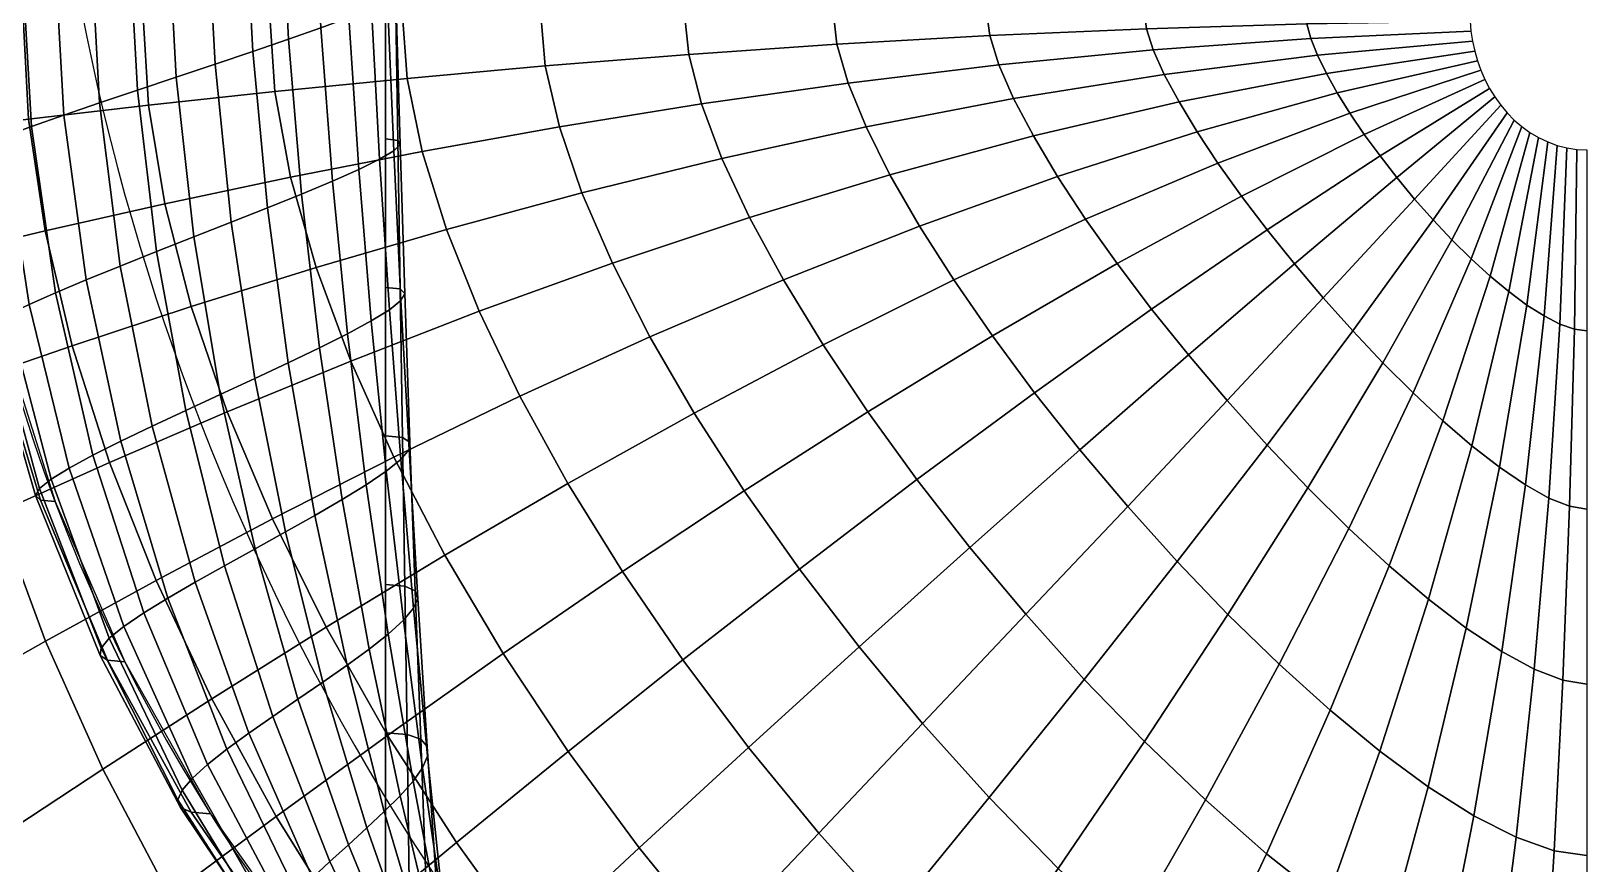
# Model space of a CAD drawing. Extents: x -0.04 to 0.34, y -0.083 to 0.58.
# Drawn here: x 0.024 to 0.1502, y 0.0729 to 0.1404 of the extents above; entities that cross this region are included whole.
import ezdxf

# ---------------------------------------------------------------- set-up
doc = ezdxf.new("R2010")
doc.units = 0
doc.header["$MEASUREMENT"] = 0
doc.layers.get('0').update_dxf_attribs({"linetype": 'CONTINUOUS'})

msp = doc.modelspace()

# ---------------------------------------------------------------- linework, layer by layer
at = {"extrusion": (-1, -1.08138606294658e-16, 2.740087605879075e-15)}
msp.add_line((0.05274984718788472, 0.02333333333333498, 0.0233333333333352), (0.05274984718788472, 0.4974698626853622, 0.0233333333333352), dxfattribs=at)
at = {"extrusion": (1, 0, 0)}
msp.add_line((0.05274984718788561, 0.2641114562396663, 0.0233333333333352), (0.05274984718788647, 0.02333333333333498, 0.02333333333334131), dxfattribs=at)
at = {"elevation": 0.2056398495302182}
msp.add_lwpolyline([(0.0527498471878855, 0.2641114562396664, 0.1344517638621859), (0.01765714940232177, 0.1610867501209285, 0.3265378993984606), (0.102749847187885, 0.02333333333333915)], format="xyb", dxfattribs=at)
msp.add_arc((0.2191896511092644, 0.1793837519238337, 0.2056398495302182), 0.1947048049728559, 148.7411265591299, 233.2708836145646)

# ---------------------------------------------------------------- meshes
mesh = msp.add_polymesh((9, 9))
for k, corner in enumerate([(0.02902810031222083, 0.1613875471292929, 0.1327172430514659), (0.02882465572682399, 0.1479739117342118, 0.1327172430514659), (0.02956367241796803, 0.1346063121814794, 0.1327172430514661), (0.03123896449597113, 0.1213820291934313, 0.1327172430514661), (0.0338343698939586, 0.1083968164294641, 0.1327172430514663), (0.03732396093612492, 0.09574388021412994, 0.1327172430514663), (0.04167235896025834, 0.08351288640752719, 0.1327172430514665), (0.04683514964217017, 0.07178900499995589, 0.1327172430514665), (0.05275939459667564, 0.06065200261084858, 0.1327172430514668), (0.03202331321136045, 0.1621124350014833, 0.1236019172416219), (0.0319081466983098, 0.1488541991705152, 0.1236019172416221), (0.03263024232830214, 0.1356367952845933, 0.1236019172416221), (0.03418277665983344, 0.1225465074411904, 0.1236019172416223), (0.03655007778250829, 0.1096682652942235, 0.1236019172416224), (0.03970781208263961, 0.09708473911381027, 0.1236019172416226), (0.04362326330080425, 0.0848754589201538, 0.1236019172416228), (0.04825570090794749, 0.07311596707733592, 0.1236019172416228), (0.05355683387492595, 0.06187701337628054, 0.123601917241623), (0.03509788200604559, 0.1628521669939232, 0.1144865914317779), (0.03507655130743693, 0.149752512970702, 0.114486591431778), (0.03578520616171475, 0.1366883804307745, 0.1144865914317781), (0.03721629572807517, 0.1237348316598934, 0.1144865914317784), (0.03935457149812724, 0.1109657506545069, 0.1144865914317786), (0.04217724977140373, 0.09845305587491754, 0.1144865914317787), (0.04565425441965483, 0.08626593394157145, 0.1144865914317788), (0.04974853735322879, 0.07447010243957697, 0.1144865914317789), (0.05441647327491514, 0.06312710968639718, 0.1144865914317791), (0.03817245080073073, 0.1635918989863633, 0.1053712656219339), (0.03824495591656407, 0.1506508267708888, 0.1053712656219341), (0.03894016999512735, 0.1377399655769556, 0.1053712656219343), (0.0402498147963169, 0.1249231558785964, 0.1053712656219344), (0.04215906521374621, 0.1122632360147904, 0.1053712656219346), (0.04464668746016785, 0.09982137263602481, 0.1053712656219347), (0.04768524553850542, 0.08765640896298921, 0.1053712656219351), (0.05124137379851008, 0.07582423780181802, 0.1053712656219352), (0.05527611267490434, 0.06437720599651375, 0.1053712656219353), (0.04116766369987035, 0.1643167868585537, 0.09625593981208996), (0.04132844688804987, 0.1515311142071921, 0.09625593981209019), (0.04200673990546147, 0.1387704486800695, 0.09625593981209041), (0.04319362696017923, 0.1260876341263555, 0.09625593981209063), (0.0448747731022959, 0.1135346848795498, 0.09625593981209085), (0.04703053860668256, 0.1011622315357051, 0.09625593981209096), (0.04963614987905135, 0.08901898147561582, 0.09625593981209118), (0.05266192506428742, 0.07715119987919794, 0.0962559398120914), (0.05607355195315464, 0.06560221676194572, 0.09625593981209163), (0.04400416480791894, 0.1650119864902447, 0.08714061400224599), (0.04424211058425298, 0.1523753489157289, 0.08714061400224621), (0.04489652196963854, 0.139758727697049, 0.08714061400224643), (0.04595802531528267, 0.1272044204322269, 0.08714061400224654), (0.04741290933670703, 0.114754060753261, 0.08714061400224687), (0.04924321666869835, 0.1024481747125317, 0.0871406140022471), (0.05142688066298788, 0.09032574897066048, 0.08714061400224732), (0.05393790597105681, 0.07842381538685594, 0.08714061400224754), (0.0567465909879271, 0.06677705643800852, 0.08714061400224776), (0.04660259822933095, 0.1656626537611869, 0.07802528819240201), (0.04690103336753203, 0.1531655045326156, 0.07802528819240223), (0.04752112226458008, 0.140683700584827, 0.07802528819240245), (0.04845330295724781, 0.1282496688252667, 0.07802528819240268), (0.04968468808991033, 0.1158953271404, 0.0780252881924029), (0.0511991351039658, 0.1036517443050775, 0.07802528819240312), (0.0529773511120103, 0.09154880893933226, 0.07802528819240334), (0.05499703133931427, 0.07961491103993079, 0.07802528819240356), (0.05723302965748282, 0.06787663948001732, 0.0780252881924039), (0.04888360806856087, 0.1662539445511306, 0.06890996238255803), (0.04922030160024568, 0.1538835546939689, 0.06890996238255825), (0.04979214686720754, 0.1415242653003363, 0.06890996238255848), (0.05058975298169521, 0.1291995333345309, 0.06890996238255881), (0.05160132353483651, 0.1169324475454425, 0.06890996238255903), (0.05281270737023544, 0.1047454824519158, 0.06890996238255925), (0.05420747444781396, 0.09266025887284002, 0.06890996238255959), (0.05576701598955583, 0.08069731355356158, 0.06890996238255981), (0.05747066784008287, 0.06887588034328779, 0.06890996238256003), (0.05076783843006319, 0.166771014739826, 0.05979463657271405), (0.05111500164475262, 0.1545114730359054, 0.05979463657271428), (0.05162120185444244, 0.1422593198005098, 0.0597946365727145), (0.05227766848424545, 0.1300301679890758, 0.05979463657271483), (0.05307402984441631, 0.1178393854728648, 0.05979463657271517), (0.05399834692525786, 0.1057019312916195, 0.05979463657271539), (0.05503716389209412, 0.09363219626239283, 0.05979463657271561), (0.05617557474227754, 0.08164384964288718, 0.05979463657271594), (0.05739730541398835, 0.06974969348313514, 0.05979463657271628)]):
    mesh.set_mesh_vertex(divmod(k, 9), corner)
mesh = msp.add_polymesh((5, 9))
for k, corner in enumerate([(0.05076783843006319, 0.166771014739826, 0.05979463657271405), (0.05111500164475262, 0.1545114730359054, 0.05979463657271428), (0.05162120185444244, 0.1422593198005098, 0.0597946365727145), (0.05227766848424545, 0.1300301679890758, 0.05979463657271483), (0.05307402984441631, 0.1178393854728648, 0.05979463657271517), (0.05399834692525786, 0.1057019312916195, 0.05979463657271539), (0.05503716389209412, 0.09363219626239283, 0.05979463657271561), (0.05617557474227754, 0.08164384964288718, 0.05979463657271594), (0.05739730541398835, 0.06974969348313514, 0.05979463657271628), (0.05217593341829238, 0.1671990202070237, 0.05067931076286997), (0.05250021986341147, 0.1550312331945418, 0.0506793107628703), (0.05291989330320626, 0.14286776204228, 0.05067931076287052), (0.05342734256051909, 0.1307177268179574, 0.05067931076287074), (0.05401402119158046, 0.1185901044271425, 0.05067931076287119), (0.05467046722678358, 0.1064936329627617, 0.05067931076287141), (0.05538633266654613, 0.09443671859919955, 0.05067931076287174), (0.05615042241797541, 0.08242734602304669, 0.05067931076287208), (0.05695074225746036, 0.07047299335487472, 0.05067931076287241), (0.05302853713770292, 0.167523116832474, 0.04156398495302588), (0.05329104261858088, 0.1554248088059949, 0.04156398495302621), (0.05359982729042048, 0.1433284899825801, 0.04156398495302654), (0.0539490683061367, 0.1312383638502319, 0.04156398495302677), (0.05433251174925967, 0.1191585679127515, 0.0415639849530271), (0.05474348173256319, 0.1070931296039157, 0.04156398495302743), (0.05517489399286529, 0.09504592337446938, 0.04156398495302766), (0.05561927383714547, 0.08302062940917898, 0.04156398495302799), (0.05606877824875997, 0.07102069441382208, 0.04156398495302832), (0.05324629369274929, 0.1677284604959273, 0.03244865914318179), (0.0534025562726195, 0.1556741735063811, 0.03244865914318201), (0.05357260989300658, 0.1436204015783427, 0.03244865914318235), (0.05375313881671884, 0.1315682331149554, 0.03244865914318268), (0.05394071569038464, 0.1195187394341679, 0.03244865914318301), (0.05413180390034719, 0.1074729633536544, 0.03244865914318323), (0.05432276109274686, 0.09543190807941138, 0.03244865914318357), (0.05450984382028375, 0.08339652651642293, 0.0324486591431839), (0.05468921326614826, 0.07136771111529244, 0.03244865914318412), (0.05274984718788596, 0.1678002070771337, 0.02333333333333765), (0.052749847187886, 0.1557613009318172, 0.02333333333333792), (0.05274984718788604, 0.1437223947865006, 0.02333333333333826), (0.05274984718788608, 0.1316834886411841, 0.02333333333333854), (0.05274984718788613, 0.1196445824958675, 0.02333333333333887), (0.05274984718788617, 0.107605676350551, 0.02333333333333915), (0.05274984718788621, 0.0955667702052343, 0.02333333333333948), (0.05274984718788625, 0.08352786405991774, 0.02333333333333981), (0.05274984718788631, 0.07148895791460125, 0.02333333333334009)]):
    mesh.set_mesh_vertex(divmod(k, 9), corner)
mesh = msp.add_polymesh((9, 9))
for k, corner in enumerate([(0.01744591682420524, 0.1579041269107129, 0.2056398495302182), (0.01740325542698789, 0.1437437250095868, 0.2056398495302184), (0.01882056513554349, 0.1296543660750483, 0.2056398495302184), (0.02168274426826429, 0.1157861746786027, 0.2056398495302184), (0.02595929580836839, 0.1022869188131463, 0.2056398495302184), (0.03160465235492134, 0.08930043539928417, 0.2056398495302184), (0.03855866165142351, 0.07696509767790871, 0.2056398495302184), (0.04674722751857137, 0.06541234081923608, 0.2056398495302181), (0.056083099361944, 0.05476526145819305, 0.2056398495302184), (0.01694947031934191, 0.1579758734919193, 0.1965245237203742), (0.01675054634225438, 0.1438308524350229, 0.1965245237203742), (0.01799780243042295, 0.1297563592832063, 0.1965245237203742), (0.02067945263943152, 0.1159014302048314, 0.1965245237203742), (0.02476842730586986, 0.1024127618748459, 0.1965245237203742), (0.03022269564246029, 0.08943314839618077, 0.1965245237203742), (0.03698574774656282, 0.07709995980373174, 0.1965245237203743), (0.04498723088617385, 0.0655436783627309, 0.1965245237203742), (0.05414373328368202, 0.05488650825750191, 0.1965245237203742), (0.01716722687438829, 0.1581812171553725, 0.18740919791053), (0.01686205999629302, 0.1440802171354091, 0.18740919791053), (0.01797058503300906, 0.1300482708789688, 0.1874091979105301), (0.02048352315001367, 0.1162312994695549, 0.1874091979105301), (0.02437663124699486, 0.1027729333962623, 0.1874091979105301), (0.02961101781024433, 0.08981298214591943, 0.1874091979105301), (0.03613361484644442, 0.07748594450867363, 0.1874091979105302), (0.04387780086931214, 0.06591957546997496, 0.1874091979105301), (0.05276416830107035, 0.05523352495897221, 0.1874091979105301), (0.01801983059379882, 0.1585053137808228, 0.178293872100686), (0.01765288275146243, 0.1444737927468622, 0.178293872100686), (0.01865051902022326, 0.1305089988192689, 0.178293872100686), (0.02100524889563127, 0.1167519365018294, 0.178293872100686), (0.02469512180467406, 0.1033413968818714, 0.178293872100686), (0.02968403231602391, 0.09041247878707342, 0.1782938721006861), (0.03592217617276357, 0.07809514928394345, 0.1782938721006862), (0.04334665228848221, 0.06651285885610725, 0.1782938721006861), (0.05188220429236994, 0.05578122601791952, 0.1782938721006862), (0.01942792558202801, 0.1589333192480205, 0.1691785462908419), (0.01903810097012126, 0.1449935529054986, 0.169178546290842), (0.01994921046898708, 0.1311174410610392, 0.169178546290842), (0.02215492297190491, 0.117439495330711, 0.169178546290842), (0.02563511315183819, 0.1040921158361491, 0.169178546290842), (0.03035615261754963, 0.09120418045821566, 0.1691785462908421), (0.03627134494721558, 0.07889967162075029, 0.1691785462908422), (0.04332149996418007, 0.06729635523626665, 0.1691785462908421), (0.05143564113584195, 0.05650452588965915, 0.1691785462908422), (0.02131215594353033, 0.159450389436716, 0.1600632204809979), (0.0209328010146282, 0.1456214712474352, 0.1600632204809979), (0.02177826545622199, 0.1318524955612125, 0.160063220480998), (0.02384283847445516, 0.1182701299852559, 0.160063220480998), (0.02710781946141802, 0.1049990537635713, 0.160063220480998), (0.03154179217257207, 0.09216062929791935, 0.1600632204809981), (0.03710103439149577, 0.0798716090103031, 0.1600632204809982), (0.04373005871690178, 0.06824289132559236, 0.1600632204809981), (0.05136227870974745, 0.05737833902950651, 0.1600632204809982), (0.02359316578276025, 0.1600416802266597, 0.1509478946711538), (0.02325206924734186, 0.1463395214087885, 0.150947894671154), (0.02404929005884944, 0.1326930602767218, 0.150947894671154), (0.02597928849890255, 0.1192199944945201, 0.150947894671154), (0.02902445490634417, 0.1060361741686139, 0.1509478946711542), (0.03315536443884169, 0.09325436744475757, 0.1509478946711543), (0.03833115772729939, 0.08098305894381075, 0.1509478946711543), (0.04450004336714333, 0.06932529383922315, 0.1509478946711544), (0.05159991689234748, 0.05837757989277692, 0.1509478946711545), (0.02619159920417226, 0.1606923474976019, 0.1418325688613098), (0.0259109920306209, 0.1471296770256751, 0.14183256886131), (0.02667389035379097, 0.1336180331644998, 0.1418325688613101), (0.02847456614086769, 0.1202652428875599, 0.1418325688613101), (0.03129623365954746, 0.1071774405557528, 0.1418325688613103), (0.03511128287410913, 0.09445793703730343, 0.1418325688613103), (0.03988162817632182, 0.08220611891248253, 0.1418325688613104), (0.04555916873540079, 0.07051638949229799, 0.1418325688613104), (0.05208635556190318, 0.05947716293478583, 0.1418325688613106), (0.02902810031222083, 0.1613875471292929, 0.1327172430514659), (0.02882465572682399, 0.1479739117342118, 0.1327172430514659), (0.02956367241796803, 0.1346063121814794, 0.1327172430514661), (0.03123896449597113, 0.1213820291934313, 0.1327172430514661), (0.0338343698939586, 0.1083968164294641, 0.1327172430514663), (0.03732396093612492, 0.09574388021412994, 0.1327172430514663), (0.04167235896025834, 0.08351288640752719, 0.1327172430514665), (0.04683514964217017, 0.07178900499995589, 0.1327172430514665), (0.05275939459667564, 0.06065200261084858, 0.1327172430514668)]):
    mesh.set_mesh_vertex(divmod(k, 9), corner)
mesh = msp.add_polymesh((5, 9))
for k, corner in enumerate([(0.04993767532285337, 0.1136725539495973, 0.175224286981259), (0.03992543679016453, 0.1095658989481569, 0.1849085311832147), (0.03036929268134198, 0.105451611038015, 0.1951277045152576), (0.02131043902924584, 0.1013914109409748, 0.2058534888347497), (0.01278867764108976, 0.09744688479599906, 0.2170561638749924), (0.004842351450551619, 0.09367947715405633, 0.2287046896968717), (-0.002491716039947078, 0.09015048432527606, 0.2407667927972016), (-0.009178277057016515, 0.08692104809495693, 0.2532090556346281), (-0.01518371143629399, 0.08405214982407005, 0.2659970093244783), (0.04712660433527188, 0.1212634200579445, 0.1753340341335866), (0.03699838293035757, 0.1181032673368503, 0.1850240899759857), (0.02735579334928789, 0.1149230659344556, 0.1952468475716339), (0.01823449847969033, 0.1117744590959637, 0.2059738403345593), (0.009668699684154902, 0.1087090114520832, 0.2171751986331937), (0.001691069031776238, 0.1057782049270737, 0.2288197330240063), (-0.005667314182686567, 0.1030334348525892, 0.2408750211601919), (-0.01237702245408795, 0.1005260062969813, 0.253307498133081), (-0.01841033445114587, 0.09830713061919893, 0.2660825499943798), (0.04505649613771273, 0.1285714877797826, 0.1754171374685862), (0.03485104086759466, 0.1264104685569645, 0.1851115940329394), (0.02515380077882706, 0.1242257824157365, 0.19533706572415), (0.01599603203374339, 0.1220556583780359, 0.2060649735511782), (0.007407478308810334, 0.119938289231958, 0.2172653347795775), (-0.0005836993367728804, 0.117911829645754, 0.2289068467572702), (-0.007950988155392025, 0.1160143943766798, 0.2409569744292772), (-0.01466958478405606, 0.1142840565791519, 0.2533820412966495), (-0.02071645152491958, 0.112758846216422, 0.2661473235652301), (0.04377749232579992, 0.1355213637558952, 0.1754697907266392), (0.03352900261892106, 0.1344132930932218, 0.1851670355346736), (0.02380315745193268, 0.1332878618763595, 0.1953942268436831), (0.01462830012078992, 0.1321662012041604, 0.2061227144441505), (0.006031229147431205, 0.1310694327935005, 0.2173224439410267), (-0.001962873348767047, 0.1300186684909381, 0.2289620409546816), (-0.009330508747738164, 0.1290350098089357, 0.2410088990196136), (-0.01604992430552937, 0.1281395474877913, 0.2534292709346356), (-0.02210117063628897, 0.1273533610843762, 0.2661883633085934), (0.04333992874300191, 0.1420383348186414, 0.1754881876481277), (0.03307808960201736, 0.1420383348186414, 0.1851864066617855), (0.0233439711238444, 0.1420383348186414, 0.1954141988011103), (0.01416486431612746, 0.1420383348186414, 0.2061428889730203), (0.005566504131093553, 0.1420383348186414, 0.2173423977444246), (-0.002427002686094581, 0.1420383348186414, 0.2289813256742591), (-0.009793245184090693, 0.1420383348186414, 0.2410270413463576), (-0.01651157103769901, 0.1420383348186409, 0.2534457728563416), (-0.02256314444965274, 0.1420383348186409, 0.2662027024960334)]):
    mesh.set_mesh_vertex(divmod(k, 9), corner)
mesh = msp.add_polymesh((5, 9))
for k, corner in enumerate([(0.1411089304280171, 0.1388062006949509, 0.1198849837569122), (0.1290740566709404, 0.1369961454456978, 0.1244625359172415), (0.1171244712161881, 0.1346807888713182, 0.129742569330562), (0.1053097703756445, 0.1319226400098998, 0.1357104419854352), (0.09367879675482921, 0.1287841397860323, 0.1423496068432317), (0.08227954925781883, 0.1253276518787525, 0.1496416577704335), (0.07115909545762894, 0.1216154537816998, 0.1575663806260224), (0.06036348657769502, 0.117709728077714, 0.166101809362012), (0.04993767532285337, 0.1136725539495973, 0.175224286981259), (0.1409336161595916, 0.1396033147057418, 0.1198849837569122), (0.1283541727652178, 0.1384706469425188, 0.1244811716005097), (0.1159318296798587, 0.1369025048680805, 0.1297786822549687), (0.1037110555523889, 0.1349509922104606, 0.135762757619334), (0.09173552894384268, 0.1326681729102395, 0.1424167283952715), (0.08004804398826942, 0.1301060657861985, 0.149722060553321), (0.06869041853322183, 0.1273166393132439, 0.1576584069938063), (0.05770340501739019, 0.1243518065255989, 0.1662036642583162), (0.04712660433527188, 0.1212634200579445, 0.1753340341335866), (0.1408084738354434, 0.1404098324226617, 0.1198849837569122), (0.1278177167485815, 0.1398180523170003, 0.1244952830138515), (0.1150403898316939, 0.1388957224061238, 0.1298060278798085), (0.1025168620498025, 0.1376812839509693, 0.1358023723478932), (0.09028668473111062, 0.136213159874224, 0.1424675545416138), (0.07838849393842057, 0.1345297523016959, 0.1497829435854497), (0.0668599154066401, 0.1326694401554322, 0.1577280917000473), (0.05573747231287546, 0.1306705768045717, 0.1662807913763267), (0.04505649613771273, 0.1285714877797826, 0.1754171374685862), (0.1407334244419925, 0.1412225457630061, 0.1198849837569122), (0.127482647981988, 0.1410150265070398, 0.1245042238329918), (0.1144820789753094, 0.1406208258468864, 0.1298233537337146), (0.1017693680583125, 0.1400611298361383, 0.1358274717560644), (0.08938133077583804, 0.1393571197800931, 0.1424997573671589), (0.07735384786848282, 0.138529971599141, 0.1498215183309969), (0.06572176818073344, 0.1376008552055559, 0.1577722430788107), (0.05451881446216272, 0.1365909338952338, 0.1663296581762877), (0.04377749232579992, 0.1355213637558952, 0.1754697907266392), (0.140708414288169, 0.1420383348186414, 0.1198849837569122), (0.1273669546281904, 0.1420383348186414, 0.1245073477336552), (0.1142888631740749, 0.1420383348186414, 0.1298294073453203), (0.1015108062448745, 0.1420383348186414, 0.1358362414287989), (0.08906860896949881, 0.1420383348186414, 0.1425110089568072), (0.07699715484578845, 0.1420383348186414, 0.1498349962541399), (0.06533028793959145, 0.1420383348186409, 0.1577876694641617), (0.05410071799802979, 0.1420383348186414, 0.1663467321184427), (0.04333992874300191, 0.1420383348186414, 0.1754881876481277)]):
    mesh.set_mesh_vertex(divmod(k, 9), corner)
mesh = msp.add_polymesh((9, 9))
for k, corner in enumerate([(0.1443132398275789, 0.1332164100442708, 0.1198849837569122), (0.1392656217458999, 0.1234972567775283, 0.1242281356467695), (0.1336563330246226, 0.1135324357501954, 0.1292883397149032), (0.1275709886800603, 0.1033888987769578, 0.1350524141278405), (0.1210949076295969, 0.09313317327301252, 0.1415053496337598), (0.1143130773364776, 0.08283130535435146, 0.1486303487787385), (0.1073101193838888, 0.0725488041356328, 0.1564088697803707), (0.1001702560748237, 0.06235058736423205, 0.1648206749437589), (0.09297727815139895, 0.05230092852574697, 0.1738438834930224), (0.1437408116672392, 0.1337980574290738, 0.1198849837569122), (0.1377329364670501, 0.1251203117408484, 0.1242596978155417), (0.131214346461636, 0.1161180712901861, 0.129349502066644), (0.12426982424037, 0.1068625637965794, 0.1351410180627097), (0.1169837946765176, 0.09742464055420075, 0.1416190294877925), (0.1094402822147316, 0.08787472596414081, 0.1487665222780798), (0.1017228692812109, 0.07828276812885293, 0.1565647294668486), (0.09391465593311549, 0.06871819063173779, 0.1649931806351873), (0.08609822086037938, 0.05924984562185043, 0.174029755837716), (0.1432159051413494, 0.1344229480917989, 0.1198849837569122), (0.1362362696763857, 0.1268122517734713, 0.1242919063085891), (0.1288131147181944, 0.118804656248171, 0.1294119168897516), (0.1210286849369855, 0.1104748597278167, 0.1352314364126273), (0.1129648044078991, 0.1018972329555849, 0.1417350372569249), (0.1047028263905386, 0.09314577530181034, 0.1489054843132439), (0.09632358442851335, 0.08429407178394555, 0.1567237808192612), (0.08790734490606794, 0.07541525111752745, 0.1651692188663719), (0.0795337611948373, 0.06658194490252423, 0.174219434442028), (0.1427397661700394, 0.1350857688323923, 0.1198849837569122), (0.1347950881709446, 0.1285473467521887, 0.1243241148016365), (0.1264865948683689, 0.1215493500854496, 0.1294743317128591), (0.1178926031380543, 0.1141688665293012, 0.1353218547625449), (0.1090909463817094, 0.1064827052687047, 0.1418510450260573), (0.1001589167985835, 0.09856735963601904, 0.1490444463484078), (0.09117320917439004, 0.09049897055647693, 0.1568828321716738), (0.08220986634515343, 0.08235329087053267, 0.1653452570975565), (0.07334422648890265, 0.07420565062184825, 0.1744091130463399), (0.1423131960233509, 0.1357815409867269, 0.1198849837569122), (0.1334283528477063, 0.1303002471715005, 0.1243556769704087), (0.1242680627845346, 0.124309824770265, 0.1295354940645999), (0.1149056533291296, 0.1178883848291348, 0.135410458697414), (0.1054139068855718, 0.111113807856227, 0.1419647248800901), (0.0958649956810092, 0.1040637129131798, 0.1491806198477491), (0.08633041839065908, 0.09681542735720217, 0.1570386918581517), (0.07688093865120288, 0.08944595730895455, 0.1655177627889848), (0.0675865256349793, 0.08203195891973603, 0.1745949853910335), (0.1419366652396688, 0.1365056292677587, 0.1198849837569122), (0.1321546483137087, 0.1320459942031811, 0.1243859464906305), (0.1221902876581685, 0.1270442783245509, 0.1295941514736074), (0.1121111975170906, 0.1215779549754978, 0.1354954338021861), (0.1019843879496978, 0.1157243129710157, 0.1420737489039235), (0.09187619268869379, 0.1095604318575012, 0.1493112162754449), (0.08185219889475787, 0.1031631576935033, 0.1571881682127603), (0.07197717900414152, 0.0966090794114407, 0.1656832034009009), (0.06231502486048318, 0.08997450581910926, 0.1747732452164906), (0.1416104089859681, 0.1372537278879242, 0.1198849837569122), (0.1309922913821671, 0.1337600039070412, 0.1244142770380267), (0.1202856780917474, 0.129711413563445, 0.1296490514685146), (0.1095520906599592, 0.1251828271408291, 0.1355749656618128), (0.09885239113898187, 0.1202489734563905, 0.142175789182458), (0.088246703342233, 0.1149844208942576, 0.1494334470956728), (0.07779433616845105, 0.1094635588381154, 0.1573280695695647), (0.06755370921049214, 0.1037605795492194, 0.1658380463935481), (0.05758228085743849, 0.09794946053490139, 0.1749400862630926), (0.1413345042222927, 0.1380218320461417, 0.1198849837569122), (0.1299594188663614, 0.1354180347902598, 0.124440022288322), (0.1185864003147293, 0.1322703944133761, 0.1296989415779551), (0.1072708468984745, 0.1286488998976953, 0.1356472398612452), (0.09606744719449295, 0.1246234378914413, 0.142268517800594), (0.08503009527846334, 0.1202637789888235, 0.1495445237726099), (0.07421180820532297, 0.1156395642987758, 0.1574552042626303), (0.06366464594858395, 0.1108202923358836, 0.1659787592271706), (0.05343963402297619, 0.1058753062661182, 0.1750917022712216), (0.1411089304280171, 0.1388062006949509, 0.1198849837569122), (0.1290740566709404, 0.1369961454456978, 0.1244625359172415), (0.1171244712161881, 0.1346807888713182, 0.129742569330562), (0.1053097703756445, 0.1319226400098998, 0.1357104419854352), (0.09367879675482921, 0.1287841397860323, 0.1423496068432317), (0.08227954925781883, 0.1253276518787525, 0.1496416577704335), (0.07115909545762894, 0.1216154537816998, 0.1575663806260224), (0.06036348657769502, 0.117709728077714, 0.166101809362012), (0.04993767532285337, 0.1136725539495973, 0.175224286981259)]):
    mesh.set_mesh_vertex(divmod(k, 9), corner)
mesh = msp.add_polymesh((9, 9))
for k, corner in enumerate([(0.1502084142881691, 0.1307883348186409, 0.1198849837569122), (0.1502084142881691, 0.1161152937252308, 0.1240764648835229), (0.1502084142881691, 0.1016695226087452, 0.1289944264341829), (0.1502084142881691, 0.08748696584959181, 0.1346266313964558), (0.1502084142881691, 0.07360291289069365, 0.1409590655570426), (0.1502084142881691, 0.06005191042928915, 0.1479759723723477), (0.1502084142881691, 0.04686767645685497, 0.1556598921743607), (0.1502084142881691, 0.03408301636103395, 0.163991705614301), (0.1502084142881691, 0.02172974129833283, 0.1729506812359282), (0.1493935195055872, 0.1308297996097141, 0.1198849837569122), (0.1491940297008177, 0.1162576146045391, 0.1240795887841864), (0.1488050952465526, 0.1019007668060816, 0.1290004800457886), (0.1482482435368258, 0.08779608278275508, 0.1346354010691902), (0.1475449958670423, 0.07397973891378506, 0.1409703171466909), (0.146716866705783, 0.0604871742176194, 0.1479894502954907), (0.1457853629857458, 0.04735300501505946, 0.1556753185597117), (0.1447719834158184, 0.03461094163945178, 0.164008779556456), (0.1436982178162063, 0.02229370740118264, 0.1729690781574167), (0.1485869810524927, 0.130953406055079, 0.1198849837569122), (0.1480267092604908, 0.116670557423731, 0.1240885296033267), (0.1471261431657618, 0.102570158479544, 0.1290178058996947), (0.1459249392710723, 0.08869142013031994, 0.1346605004773614), (0.1444627305258639, 0.07507291668462535, 0.141002519972236), (0.1427791235139083, 0.06175250050222192, 0.1480280250410378), (0.1409136957148814, 0.04876721844086984, 0.155719469938475), (0.138905992847535, 0.03615323030740325, 0.164057646356417), (0.136795526301915, 0.02394572951599305, 0.1730217314154698), (0.1477967862299437, 0.1311568608335849, 0.1198849837569122), (0.146733589767883, 0.117331827926874, 0.1241026410166685), (0.1452158429058208, 0.1036394835451231, 0.1290451515245345), (0.1432980564580298, 0.0901225634255034, 0.1347001152059206), (0.141034690136481, 0.07682318815515443, 0.1410533461185783), (0.1384801464490567, 0.06378278069733212, 0.1480889080731665), (0.1356887647581482, 0.05104198565340412, 0.155789154644716), (0.1327148155162823, 0.0386405904615883, 0.1641347734744277), (0.1296124946949549, 0.02661744872850824, 0.1731048347504694), (0.1470302386950085, 0.1314365615324722, 0.1198849837569122), (0.1453410302101242, 0.1182176424393646, 0.1241212766999367), (0.1431174319933629, 0.1050685223916437, 0.1290812644489411), (0.1404256773447153, 0.09203627809347936, 0.1347524308398194), (0.1373319120803982, 0.07916739942505857, 0.1411204676706181), (0.1339021840869961, 0.06650771076643314, 0.1481693108560541), (0.1302024331501677, 0.05410229397729238, 0.1558811810125), (0.1262984810864219, 0.04199541322429057, 0.1642366283707318), (0.122256022205648, 0.03023044184298462, 0.173214581902797), (0.1462937373409943, 0.1317878790687399, 0.1198849837569122), (0.1438743601813031, 0.119303049191857, 0.1241437903288561), (0.14087276186439, 0.106815482546516, 0.1291248922015482), (0.1373639351069829, 0.09437711784940617, 0.1348156329640094), (0.1334227411898506, 0.08203934121371526, 0.1412015567132558), (0.1291238942639075, 0.06985291206095945, 0.1482664448538777), (0.1245419460688185, 0.05786789059216679, 0.1559923573758921), (0.1197512711069473, 0.04613356699888294, 0.1643596785055731), (0.1148260523142184, 0.03469839259013141, 0.1733471666128344), (0.1455926635674765, 0.1322054756766373, 0.1198849837569122), (0.1423577516222252, 0.1205622901105656, 0.1241695355791515), (0.1385221251553158, 0.1088374858327044, 0.1291747823109886), (0.1341667709865669, 0.09708810972325987, 0.1348879071634418), (0.1293724942387263, 0.08537069519144969, 0.1412942853313917), (0.1242198966422288, 0.0737411933338763, 0.1483775215308148), (0.1187893554102007, 0.06225490554182289, 0.1561194920689576), (0.1131610027429229, 0.05096641772516786, 0.1645003913391956), (0.1074147060192295, 0.03992953631657969, 0.1734987826209634), (0.1449313688921643, 0.1326836119245429, 0.1198849837569122), (0.1408142047248744, 0.1219691501262601, 0.1241978661265478), (0.1361042367207277, 0.1110910387206683, 0.1292296823058959), (0.1308859075961009, 0.1001114154554659, 0.1349674390230685), (0.125243423062049, 0.08909194766950335, 0.1413963256099263), (0.1192607235250727, 0.07809376922454248, 0.1484997523510427), (0.1130214565317094, 0.0671774187644314, 0.1562593934257621), (0.1066089500341947, 0.05640277945531547, 0.164655234331843), (0.1001061865521578, 0.04582902035682657, 0.1736656236675654), (0.1443132398275789, 0.1332164100442708, 0.1198849837569122), (0.1392656217458999, 0.1234972567775283, 0.1242281356467695), (0.1336563330246226, 0.1135324357501954, 0.1292883397149032), (0.1275709886800603, 0.1033888987769578, 0.1350524141278405), (0.1210949076295969, 0.09313317327301252, 0.1415053496337598), (0.1143130773364776, 0.08283130535435146, 0.1486303487787385), (0.1073101193838888, 0.0725488041356328, 0.1564088697803707), (0.1001702560748237, 0.06235058736423205, 0.1648206749437589), (0.09297727815139895, 0.05230092852574697, 0.1738438834930224)]):
    mesh.set_mesh_vertex(divmod(k, 9), corner)
mesh = msp.add_polymesh((9, 9))
for k, corner in enumerate([(0.09297727815139895, 0.05230092852574697, 0.1738438834930224), (0.0858145137241027, 0.04246340555257988, 0.183455028679921), (0.07876479849810974, 0.03290085126320741, 0.1936291190200279), (0.07191044738011759, 0.02367530565547082, 0.2043397034961033), (0.06533322754531651, 0.01484797017258122, 0.2155589405579628), (0.05911433304001018, 0.006479164055641862, 0.2272576707382304), (0.05333436099108085, -0.001371717108709758, 0.2394054926939244), (0.04807328948900375, -0.008646240542395711, 0.2519708424748965), (0.04341045720642295, -0.01528697303430326, 0.2649210758117282), (0.08609822086037938, 0.05924984562185043, 0.174029755837716), (0.07835558384924629, 0.04994596832046816, 0.1836507438607414), (0.07076816981277806, 0.04087413306271404, 0.1938309046588617), (0.06341677448917055, 0.03210121098361784, 0.2045435358050294), (0.05638153190405665, 0.0236933294538979, 0.2157605427785004), (0.04974188368801019, 0.01571583336639981, 0.2274525129049961), (0.04357655033529123, 0.008233248369518664, 0.2395887927537866), (0.03796350448438385, 0.001309246139088005, 0.2521375687873051), (0.03297994629527184, -0.004993388224850959, 0.2650659510503476), (0.0795337611948373, 0.06658194490252423, 0.174219434442028), (0.07128182951925838, 0.05786624804662321, 0.183850466860964), (0.06322984666440218, 0.04933968052392745, 0.1940368224268184), (0.05545536964477266, 0.04107315056422212, 0.2047515421544114), (0.04803517744717017, 0.03313691936439933, 0.2159662733721547), (0.04104523495485896, 0.02560056740984806, 0.2276513450137432), (0.03456065915419632, 0.01853296248961001, 0.2397758463984924), (0.02865568771846522, 0.01200222948488761, 0.2523077092904117), (0.02340365005698369, 0.006075722006076978, 0.2652137930174029), (0.07334422648890265, 0.07420565062184825, 0.1744091130463399), (0.06465087239296424, 0.06613092339730131, 0.1840501898611869), (0.05620358283911103, 0.05820349380275558, 0.1942427401947751), (0.04807528624285134, 0.05049722615553365, 0.2049595485037934), (0.04033801667684617, 0.04308543447148172, 0.2161720039658091), (0.03306287240174416, 0.0360408538213115, 0.2278501771224904), (0.02631997702069661, 0.02943561312749288, 0.2399629000431983), (0.0201784433664785, 0.02334120946937879, 0.2524778497935182), (0.01470634022243483, 0.01782848396050007, 0.2653616349844581), (0.0675865256349793, 0.08203195891973603, 0.1745949853910335), (0.05851629685156007, 0.07464971050948122, 0.1842459050420072), (0.04973846333709614, 0.06737508564488093, 0.1944445258336088), (0.04132027738508742, 0.06028352722462604, 0.2051633808127196), (0.03332798296512546, 0.05345002263625021, 0.2163736061863465), (0.02582676896862007, 0.04694908004638987, 0.2280450192892559), (0.01888072541259539, 0.04085470588345275, 0.2401462001030605), (0.0125528027243223, 0.03524038356872761, 0.2526445761059269), (0.00690477422097785, 0.03017905354885486, 0.2655065102230775), (0.06231502486048318, 0.08997450581910926, 0.1747732452164906), (0.05292868431546999, 0.08333544329820408, 0.1844336045840225), (0.04388010047614027, 0.07676757425534686, 0.1946380472141968), (0.03523015376911448, 0.07034623637923443, 0.2053588650407341), (0.0270386069842144, 0.06414640275552963, 0.2165669516606505), (0.01936405345153186, 0.05824266288896252, 0.2282318815720584), (0.0122638684972583, 0.0527092046798725, 0.2403219929932356), (0.005794164314344485, 0.04761979740003031, 0.2528044740369401), (9.748374558526951e-06, 0.04304777571010843, 0.2656454520048251), (0.05758228085743849, 0.09794946053490139, 0.1749400862630926), (0.04793647909156801, 0.09210394745142625, 0.1846092806678306), (0.03867163517422983, 0.08629753758375114, 0.1948191722074162), (0.02984192040653016, 0.08060346394328843, 0.2055418271473813), (0.0215002861421259, 0.07509468002323882, 0.216747912015604), (0.01369840722033661, 0.0698438452494361, 0.2284067740289162), (0.006486628978133624, 0.06492331116289018, 0.2404865251288799), (-8.608201041820918e-05, 0.06040510836842494, 0.2529541293958599), (-0.00597218332915056, 0.05636093428187672, 0.265775493601265), (0.05343963402297619, 0.1058753062661182, 0.1750917022712216), (0.04358668900733581, 0.1008737815391119, 0.1847689254740288), (0.03415454717656746, 0.09588471393775122, 0.1949837686841441), (0.02519069644274491, 0.09097690807482572, 0.2057080930922051), (0.01674131179618882, 0.08621896636534321, 0.2169123588780902), (0.008851194427506315, 0.0816792785019691, 0.228565706717848), (0.001563714701276198, 0.07742601145975869, 0.2406360429251497), (-0.00507924085874184, 0.0735271000550679, 0.2530901279919884), (-0.01103731842422712, 0.07005023808212596, 0.2658936682839614), (0.04993767532285337, 0.1136725539495973, 0.175224286981259), (0.03992543679016453, 0.1095658989481569, 0.1849085311832147), (0.03036929268134198, 0.105451611038015, 0.1951277045152576), (0.02131043902924584, 0.1013914109409748, 0.2058534888347497), (0.01278867764108976, 0.09744688479599906, 0.2170561638749924), (0.004842351450551619, 0.09367947715405633, 0.2287046896968717), (-0.002491716039947078, 0.09015048432527606, 0.2407667927972016), (-0.009178277057016515, 0.08692104809495693, 0.2532090556346281), (-0.01518371143629399, 0.08405214982407005, 0.2659970093244783)]):
    mesh.set_mesh_vertex(divmod(k, 9), corner)
mesh = msp.add_polymesh((9, 5))
for k, corner in enumerate([(0.04341045720642295, -0.01528697303430326, 0.2649210758117282), (0.03942454480942487, -0.02123751521154227, 0.2782225532078188), (0.03619355821363196, -0.02644253323827184, 0.2918407276131006), (0.03379481373205212, -0.03084778786323139, 0.3057402344500962), (0.03230492515632594, -0.03440016074369479, 0.3198849837569123), (0.03297994629527184, -0.004993388224850959, 0.2650659510503476), (0.02870228099246158, -0.01061278659527809, 0.2783400596779188), (0.02520609863671847, -0.01548802593378373, 0.2919251139933832), (0.02256615618224461, -0.01955915405456321, 0.3057855239617704), (0.0208563618695739, -0.02276721297270545, 0.3198849837569123), (0.02340365005698369, 0.006075722006076978, 0.2652137930174029), (0.01887694091066133, 0.0008199959488968123, 0.2784599724238572), (0.01514699656804491, -0.003699214964584252, 0.2920112284224088), (0.01228427376851321, -0.007417021599164242, 0.305831740903718), (0.01035823135177899, -0.0102693997182024, 0.3198849837569123), (0.01470634022243483, 0.01782848396050007, 0.2653616349844581), (0.009970661970577333, 0.01296759925805469, 0.2785798851697954), (0.006037301251925975, 0.00882801876055228, 0.2920973428514345), (0.002971024715729798, 0.005478487545370614, 0.3058779578456656), (0.0008354519255731607, 0.002987015093662615, 0.3198849837569124), (0.00690477422097785, 0.03017905354885486, 0.2655065102230775), (0.001997201889483435, 0.02574309467934399, 0.2786973916398955), (-0.00211059443750522, 0.02200430700545186, 0.292181729231717), (-0.00536056442305427, 0.01903389598328364, 0.3059232473573398), (-0.00769595100819459, 0.01690245818035696, 0.3198849837569124), (9.748374558526951e-06, 0.04304777571010843, 0.2656454520048251), (-0.005035914501492378, 0.03906602475855769, 0.2788100855583192), (-0.009290736310031356, 0.03574696639897756, 0.2922626595145136), (-0.01270403616965748, 0.03316254656026829, 0.3059666820084678), (-0.01522656668183647, 0.03138422380099049, 0.3198849837569124), (-0.00597218332915056, 0.05636093428187672, 0.265775493601265), (-0.0111255981219533, 0.0528621417063404, 0.278915560649228), (-0.01550175238602652, 0.04997972826589403, 0.2923384056510813), (-0.0190576080516684, 0.04778432672308885, 0.3060073343687762), (-0.02175169175584707, 0.04634619620429903, 0.3198849837569124), (-0.01103731842422712, 0.07005023808212596, 0.2658936682839614), (-0.01627174141979343, 0.06706287004932521, 0.2790114106367841), (-0.02074535065842359, 0.06463218353579303, 0.2924072395926769), (-0.02442263994231791, 0.06282510218725945, 0.3060442770079918), (-0.02726978702936184, 0.06170827936865497, 0.3198849837569125), (-0.01518371143629399, 0.08405214982407005, 0.2659970093244783), (-0.02047607393919532, 0.08160460494893251, 0.279095229245149), (-0.02502513687377989, 0.07963905789374404, 0.2924674332905577), (-0.02880242790021431, 0.0782159774086344, 0.3060765824958414), (-0.03178126291486522, 0.07739565234483359, 0.3198849837569125)]):
    mesh.set_mesh_vertex(divmod(k, 5), corner)

doc.saveas('drawing.dxf')
